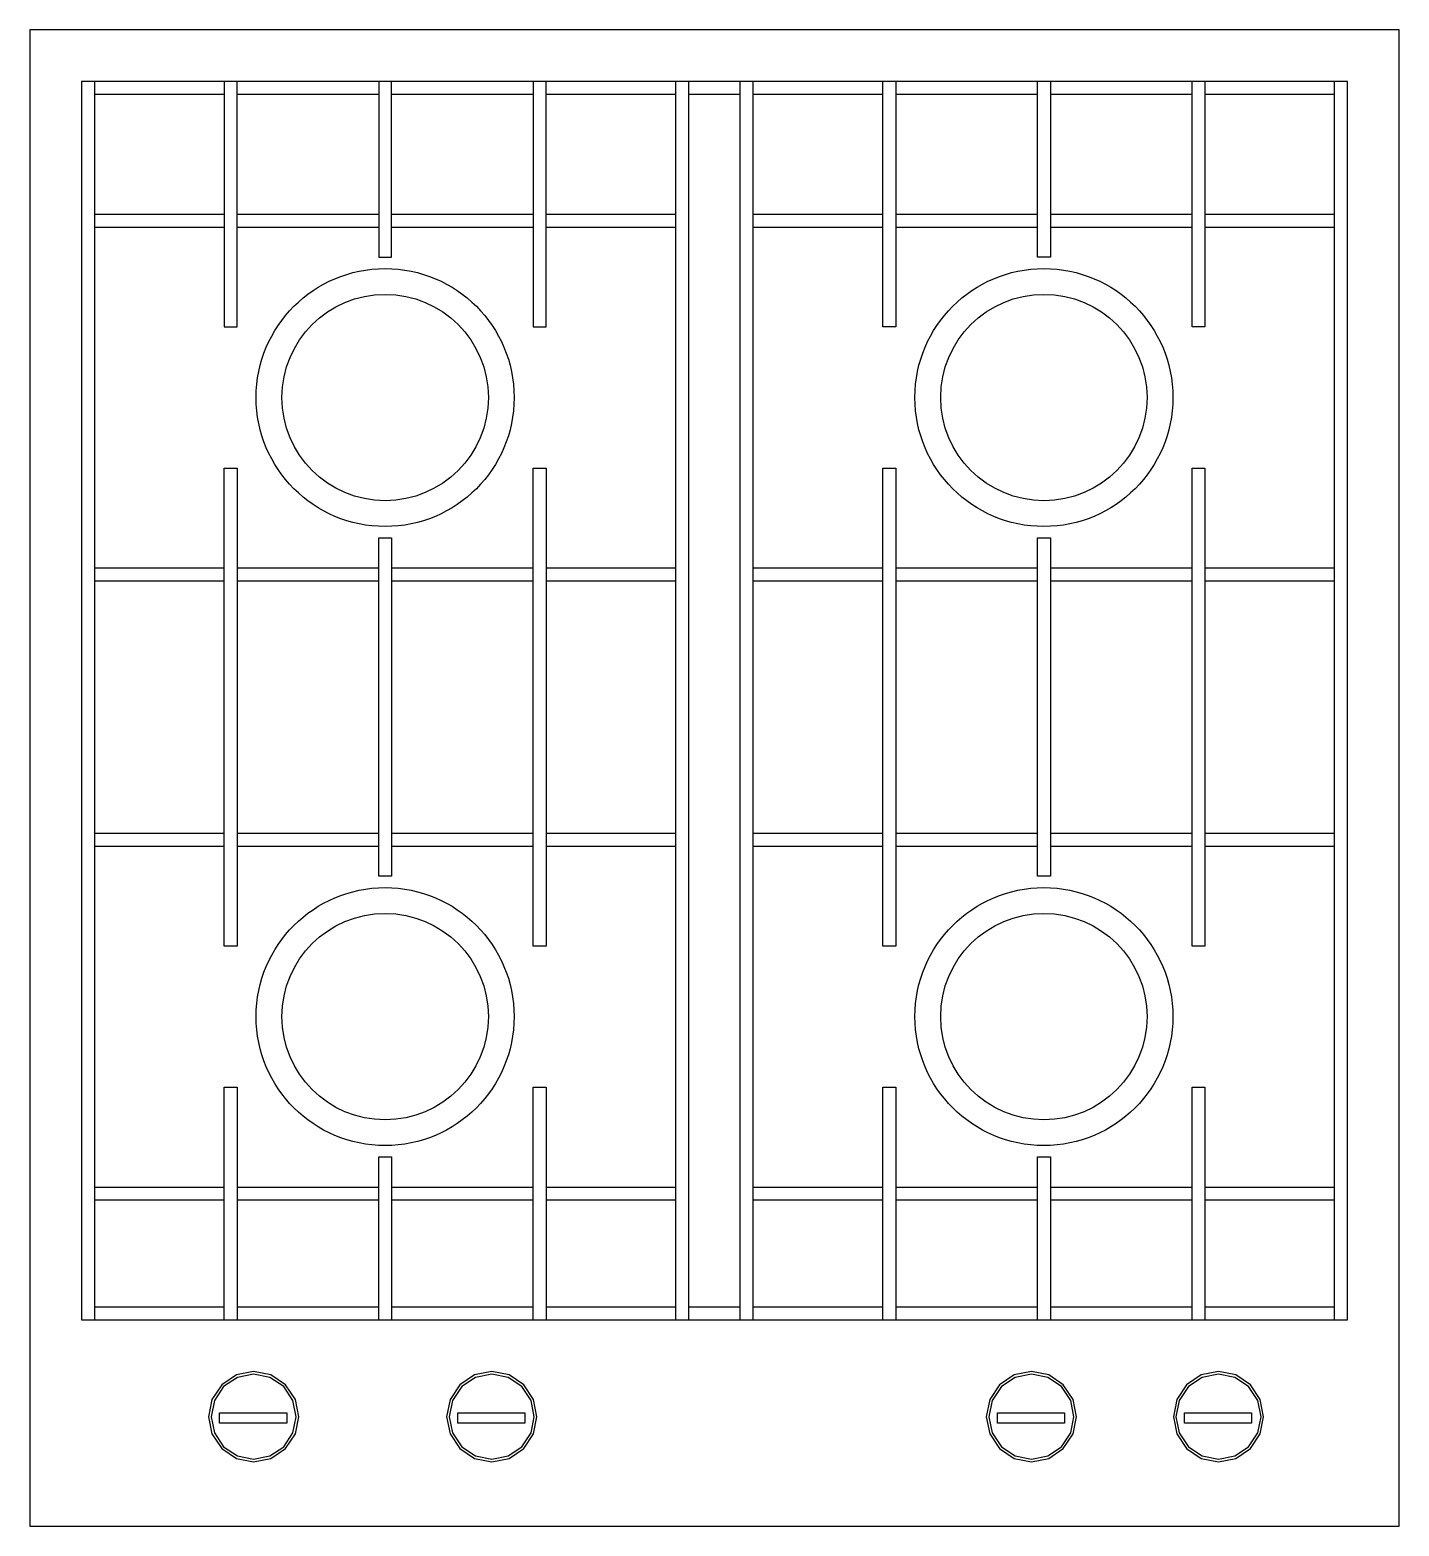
# Model space of a CAD drawing. Extents: x 135.184 to 135.714, y 111.76 to 112.34.
import ezdxf

# ---------------------------------------------------------------- set-up
doc = ezdxf.new("R2010")
doc.units = 0
doc.layers.get('0').update_dxf_attribs({"linetype": 'CONTINUOUS'})

# ---------------------------------------------------------------- blocks, each defined once
blk = doc.blocks.new('M-FOGAO4')
for p, q in [((0.02, -0.02), (0.02, -0.5)), ((0.25533, -0.02), (0.02, -0.02)), ((0.51067, -0.02), (0.25533, -0.02)), ((0.25533, -0.5), (0.25533, -0.02)), ((0.27533, -0.5), (0.27533, -0.02)), ((0.51067, -0.5), (0.51067, -0.02)), ((0.07526, -0.025), (0.025, -0.025)), ((0.13517, -0.025), (0.08026, -0.025)), ((0.19507, -0.025), (0.14017, -0.025)), ((0.25033, -0.025), (0.20007, -0.025)), ((0.27533, -0.025), (0.25533, -0.025)), ((0.33059, -0.025), (0.28033, -0.025)), ((0.3905, -0.025), (0.33559, -0.025)), ((0.45041, -0.025), (0.3955, -0.025)), ((0.50567, -0.025), (0.45541, -0.025)), ((0.025, -0.07142), (0.07526, -0.07142)), ((0.08026, -0.07142), (0.13517, -0.07142)), ((0.14017, -0.07142), (0.19507, -0.07142)), ((0.20007, -0.07142), (0.25033, -0.07142)), ((0.28033, -0.07142), (0.33059, -0.07142)), ((0.33559, -0.07142), (0.3905, -0.07142)), ((0.3955, -0.07142), (0.45041, -0.07142)), ((0.45541, -0.07142), (0.50567, -0.07142)), ((0.025, -0.07642), (0.07526, -0.07642)), ((0.08026, -0.07642), (0.13517, -0.07642)), ((0.14017, -0.07642), (0.19507, -0.07642)), ((0.20007, -0.07642), (0.25033, -0.07642)), ((0.28033, -0.07642), (0.33059, -0.07642)), ((0.33559, -0.07642), (0.3905, -0.07642)), ((0.3955, -0.07642), (0.45041, -0.07642)), ((0.45541, -0.07642), (0.50567, -0.07642)), ((0.025, -0.20858), (0.07526, -0.20858)), ((0.08026, -0.20858), (0.13517, -0.20858)), ((0.14017, -0.20858), (0.19507, -0.20858)), ((0.20007, -0.20858), (0.25033, -0.20858)), ((0.28033, -0.20858), (0.33059, -0.20858)), ((0.33559, -0.20858), (0.3905, -0.20858)), ((0.3955, -0.20858), (0.45041, -0.20858)), ((0.45541, -0.20858), (0.50567, -0.20858)), ((0.025, -0.21358), (0.07526, -0.21358)), ((0.08026, -0.21358), (0.13517, -0.21358)), ((0.14017, -0.21358), (0.19507, -0.21358)), ((0.20007, -0.21358), (0.25033, -0.21358)), ((0.28033, -0.21358), (0.33059, -0.21358)), ((0.33559, -0.21358), (0.3905, -0.21358)), ((0.3955, -0.21358), (0.45041, -0.21358)), ((0.45541, -0.21358), (0.50567, -0.21358)), ((0.025, -0.31142), (0.07526, -0.31142)), ((0.08026, -0.31142), (0.13517, -0.31142)), ((0.14017, -0.31142), (0.19507, -0.31142)), ((0.20007, -0.31142), (0.25033, -0.31142)), ((0.28033, -0.31142), (0.33059, -0.31142)), ((0.33559, -0.31142), (0.3905, -0.31142)), ((0.3955, -0.31142), (0.45041, -0.31142)), ((0.45541, -0.31142), (0.50567, -0.31142)), ((0.025, -0.31642), (0.07526, -0.31642)), ((0.08026, -0.31642), (0.13517, -0.31642)), ((0.14017, -0.31642), (0.19507, -0.31642)), ((0.20007, -0.31642), (0.25033, -0.31642)), ((0.28033, -0.31642), (0.33059, -0.31642)), ((0.33559, -0.31642), (0.3905, -0.31642)), ((0.3955, -0.31642), (0.45041, -0.31642)), ((0.45541, -0.31642), (0.50567, -0.31642)), ((0.025, -0.44858), (0.07526, -0.44858)), ((0.08026, -0.44858), (0.13517, -0.44858)), ((0.14017, -0.44858), (0.19507, -0.44858)), ((0.20007, -0.44858), (0.25033, -0.44858)), ((0.28033, -0.44858), (0.33059, -0.44858)), ((0.33559, -0.44858), (0.3905, -0.44858)), ((0.3955, -0.44858), (0.45041, -0.44858)), ((0.45541, -0.44858), (0.50567, -0.44858)), ((0.025, -0.45358), (0.07526, -0.45358)), ((0.08026, -0.45358), (0.13517, -0.45358)), ((0.14017, -0.45358), (0.19507, -0.45358)), ((0.20007, -0.45358), (0.25033, -0.45358)), ((0.28033, -0.45358), (0.33059, -0.45358)), ((0.33559, -0.45358), (0.3905, -0.45358)), ((0.3955, -0.45358), (0.45041, -0.45358)), ((0.45541, -0.45358), (0.50567, -0.45358)), ((0.025, -0.495), (0.07526, -0.495)), ((0.08026, -0.495), (0.13517, -0.495)), ((0.14017, -0.495), (0.19507, -0.495)), ((0.20007, -0.495), (0.25033, -0.495)), ((0.25533, -0.495), (0.27533, -0.495)), ((0.28033, -0.495), (0.33059, -0.495)), ((0.33559, -0.495), (0.3905, -0.495)), ((0.3955, -0.495), (0.45041, -0.495)), ((0.45541, -0.495), (0.50567, -0.495)), ((0.02, -0.5), (0.25533, -0.5)), ((0.25533, -0.5), (0.51067, -0.5)), ((0.07352, -0.54015), (0.07352, -0.53612)), ((0.07352, -0.53612), (0.09952, -0.53612)), ((0.09952, -0.53612), (0.09952, -0.54015)), ((0.16581, -0.53612), (0.19182, -0.53612)), ((0.16581, -0.54015), (0.16581, -0.53612)), ((0.19182, -0.53612), (0.19182, -0.54015)), ((0.37498, -0.53612), (0.40098, -0.53612)), ((0.37498, -0.54015), (0.37498, -0.53612)), ((0.40098, -0.53612), (0.40098, -0.54015)), ((0.44749, -0.53612), (0.47349, -0.53612)), ((0.44749, -0.54015), (0.44749, -0.53612)), ((0.47349, -0.53612), (0.47349, -0.54015)), ((0.09952, -0.54015), (0.07352, -0.54015)), ((0.19182, -0.54015), (0.16581, -0.54015)), ((0.40098, -0.54015), (0.37498, -0.54015)), ((0.47349, -0.54015), (0.44749, -0.54015))]:
    blk.add_line(p, q)
for points in [[(0.53067, 0), (0, 0), (0, -0.58), (0.53067, -0.58)], [(0.08026, -0.26), (0.08026, -0.35514), (0.07526, -0.35514), (0.07526, -0.26), (0.07526, -0.16986), (0.08026, -0.16986)], [(0.20007, -0.26), (0.20007, -0.35514), (0.19507, -0.35514), (0.19507, -0.26), (0.19507, -0.16986), (0.20007, -0.16986)], [(0.33559, -0.26), (0.33559, -0.35514), (0.33059, -0.35514), (0.33059, -0.26), (0.33059, -0.16986), (0.33559, -0.16986)], [(0.45541, -0.26), (0.45541, -0.35514), (0.45041, -0.35514), (0.45041, -0.26), (0.45041, -0.16986), (0.45541, -0.16986)], [(0.14017, -0.26), (0.14017, -0.32811), (0.13517, -0.32811), (0.13517, -0.26), (0.13517, -0.19689), (0.14017, -0.19689)], [(0.3955, -0.26), (0.3955, -0.32811), (0.3905, -0.32811), (0.3905, -0.26), (0.3905, -0.19689), (0.3955, -0.19689)], [(0.06921, -0.53759), (0.07054, -0.54429), (0.07433, -0.54996), (0.08001, -0.55376), (0.08671, -0.55509), (0.0934, -0.55376), (0.09908, -0.54996), (0.10287, -0.54429), (0.10421, -0.53759), (0.10287, -0.53089), (0.09908, -0.52521), (0.0934, -0.52142), (0.08671, -0.52009), (0.08001, -0.52142), (0.07433, -0.52521), (0.07054, -0.53089)], [(0.07023, -0.53759), (0.07148, -0.5439), (0.07505, -0.54924), (0.0804, -0.55282), (0.08671, -0.55407), (0.09301, -0.55282), (0.09836, -0.54924), (0.10193, -0.5439), (0.10319, -0.53759), (0.10193, -0.53128), (0.09836, -0.52594), (0.09301, -0.52236), (0.08671, -0.52111), (0.0804, -0.52236), (0.07505, -0.52594), (0.07148, -0.53128)], [(0.1615, -0.53759), (0.16283, -0.54429), (0.16662, -0.54996), (0.1723, -0.55376), (0.179, -0.55509), (0.18569, -0.55376), (0.19137, -0.54996), (0.19517, -0.54429), (0.1965, -0.53759), (0.19517, -0.53089), (0.19137, -0.52521), (0.18569, -0.52142), (0.179, -0.52009), (0.1723, -0.52142), (0.16662, -0.52521), (0.16283, -0.53089)], [(0.16252, -0.53759), (0.16377, -0.5439), (0.16734, -0.54924), (0.17269, -0.55282), (0.179, -0.55407), (0.1853, -0.55282), (0.19065, -0.54924), (0.19422, -0.5439), (0.19548, -0.53759), (0.19422, -0.53128), (0.19065, -0.52594), (0.1853, -0.52236), (0.179, -0.52111), (0.17269, -0.52236), (0.16734, -0.52594), (0.16377, -0.53128)], [(0.37066, -0.53759), (0.37199, -0.54429), (0.37579, -0.54996), (0.38146, -0.55376), (0.38816, -0.55509), (0.39486, -0.55376), (0.40053, -0.54996), (0.40433, -0.54429), (0.40566, -0.53759), (0.40433, -0.53089), (0.40053, -0.52521), (0.39486, -0.52142), (0.38816, -0.52009), (0.38146, -0.52142), (0.37579, -0.52521), (0.37199, -0.53089)], [(0.37168, -0.53759), (0.37293, -0.5439), (0.37651, -0.54924), (0.38185, -0.55282), (0.38816, -0.55407), (0.39447, -0.55282), (0.39981, -0.54924), (0.40339, -0.5439), (0.40464, -0.53759), (0.40339, -0.53128), (0.39981, -0.52594), (0.39447, -0.52236), (0.38816, -0.52111), (0.38185, -0.52236), (0.37651, -0.52594), (0.37293, -0.53128)], [(0.44317, -0.53759), (0.44451, -0.54429), (0.4483, -0.54996), (0.45398, -0.55376), (0.46067, -0.55509), (0.46737, -0.55376), (0.47305, -0.54996), (0.47684, -0.54429), (0.47817, -0.53759), (0.47684, -0.53089), (0.47305, -0.52521), (0.46737, -0.52142), (0.46067, -0.52009), (0.45398, -0.52142), (0.4483, -0.52521), (0.44451, -0.53089)], [(0.44419, -0.53759), (0.44545, -0.5439), (0.44902, -0.54924), (0.45437, -0.55282), (0.46067, -0.55407), (0.46698, -0.55282), (0.47233, -0.54924), (0.4759, -0.5439), (0.47715, -0.53759), (0.4759, -0.53128), (0.47233, -0.52594), (0.46698, -0.52236), (0.46067, -0.52111), (0.45437, -0.52236), (0.44902, -0.52594), (0.44545, -0.53128)]]:
    blk.add_lwpolyline(points, close=True)
for points in [[(0.025, -0.02), (0.025, -0.5)], [(0.07526, -0.02), (0.07526, -0.11514), (0.08026, -0.11514), (0.08026, -0.02)], [(0.13517, -0.02), (0.13517, -0.08811), (0.14017, -0.08811), (0.14017, -0.02)], [(0.19507, -0.02), (0.19507, -0.11514), (0.20007, -0.11514), (0.20007, -0.02)], [(0.25033, -0.5), (0.25033, -0.02)], [(0.28033, -0.5), (0.28033, -0.02)], [(0.33559, -0.02), (0.33559, -0.11514), (0.33059, -0.11514), (0.33059, -0.02)], [(0.3955, -0.02), (0.3955, -0.08811), (0.3905, -0.08811), (0.3905, -0.02)], [(0.45541, -0.02), (0.45541, -0.11514), (0.45041, -0.11514), (0.45041, -0.02)], [(0.50567, -0.5), (0.50567, -0.02)], [(0.07526, -0.5), (0.07526, -0.40986), (0.08026, -0.40986), (0.08026, -0.5)], [(0.19507, -0.5), (0.19507, -0.40986), (0.20007, -0.40986), (0.20007, -0.5)], [(0.33059, -0.5), (0.33059, -0.40986), (0.33559, -0.40986), (0.33559, -0.5)], [(0.45041, -0.5), (0.45041, -0.40986), (0.45541, -0.40986), (0.45541, -0.5)], [(0.13517, -0.5), (0.13517, -0.43689), (0.14017, -0.43689), (0.14017, -0.5)], [(0.3905, -0.5), (0.3905, -0.43689), (0.3955, -0.43689), (0.3955, -0.5)]]:
    blk.add_lwpolyline(points)
for centre, radius in [((0.13767, -0.1425), 0.05), ((0.393, -0.1425), 0.05), ((0.13767, -0.1425), 0.04), ((0.393, -0.1425), 0.04), ((0.13767, -0.3825), 0.05), ((0.393, -0.3825), 0.05), ((0.13767, -0.3825), 0.04), ((0.393, -0.3825), 0.04)]:
    blk.add_circle(centre, radius)

msp = doc.modelspace()

# ---------------------------------------------------------------- block references
msp.add_blockref('M-FOGAO4', (135.18371, 112.34005))

doc.saveas('drawing.dxf')
